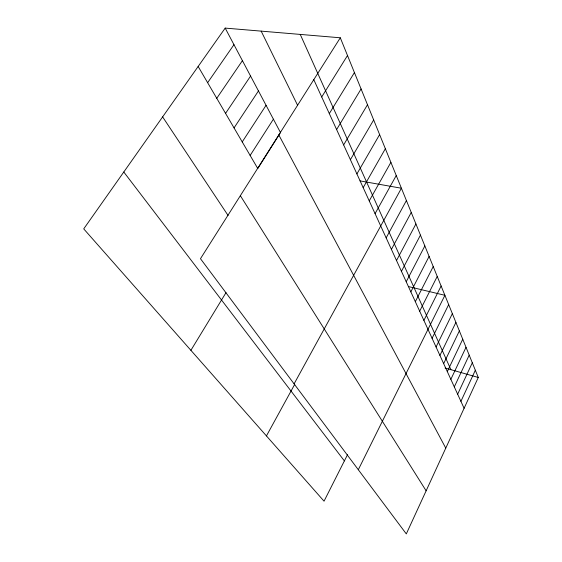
<?xml version="1.0" encoding="UTF-8"?>
<svg xmlns="http://www.w3.org/2000/svg" width="562" height="562" viewBox="0 0 562 562"><rect width="100%" height="100%" fill="white"/><g stroke="black" fill="none" stroke-linecap="round" stroke-linejoin="round"><path stroke-width="0.84" d="M340.298 37.78L478.276 377.467L406.305 533.9L200.472 258.696L340.298 37.78L225.186 28.1L83.724 228.875L324.042 501.178L347.527 454.679M460.917 401.345L475.333 370.218M457.651 394.208L472.312 362.778M454.3 386.881L469.207 355.135M450.85 379.343L466.017 347.288M447.31 371.594L462.744 339.216M443.664 363.628L459.372 330.927M439.92 355.43L455.908 322.398M436.056 346.993L452.347 313.624M432.08 338.303L448.673 304.59M358.303 469.727L444.9 295.289L408.637 286.613M423.896 320.396L441.121 285.995M419.673 311.172L437.236 276.42M415.325 301.668L433.225 266.564M410.843 291.868L429.101 256.398M406.221 281.759L424.844 245.924M401.444 271.32L420.453 235.113M396.519 260.536L415.922 223.957M391.419 249.402L411.243 212.436M386.157 237.888L406.41 200.536M294.088 383.874L401.409 188.235L359.968 180.887M266.444 435.915L294.734 384.31M375.072 213.644L396.245 175.513M369.234 200.88L390.892 162.341M363.178 187.652L385.356 148.705M356.905 173.932L379.617 134.578M350.4 159.699L373.667 119.931M343.635 144.919L367.492 104.736M336.61 129.562L361.085 88.958M190.897 350.316L226.022 292.633M329.311 113.594L354.425 72.561M321.71 96.973L347.499 55.519M280.052 133.342L257.782 168.53L198.154 66.464M250.139 155.456L273.406 119.186M242.229 141.919L266.058 105.305M234.045 127.904L258.45 90.939M225.559 113.376L250.575 76.067M216.756 98.315L242.419 60.654M207.631 82.691L233.961 44.672M445.055 368.012L478.276 377.467M123.788 172.014L344.38 460.91M162.622 116.896L228.081 215.464M240.353 195.688L426.129 490.802M278.801 134.943L445.764 448.125M225.186 28.1L280.515 132.611M261.161 31.128L297.586 105.277M313.793 79.663L464.093 408.293M300.248 34.415L450.907 369.677"/></g></svg>
